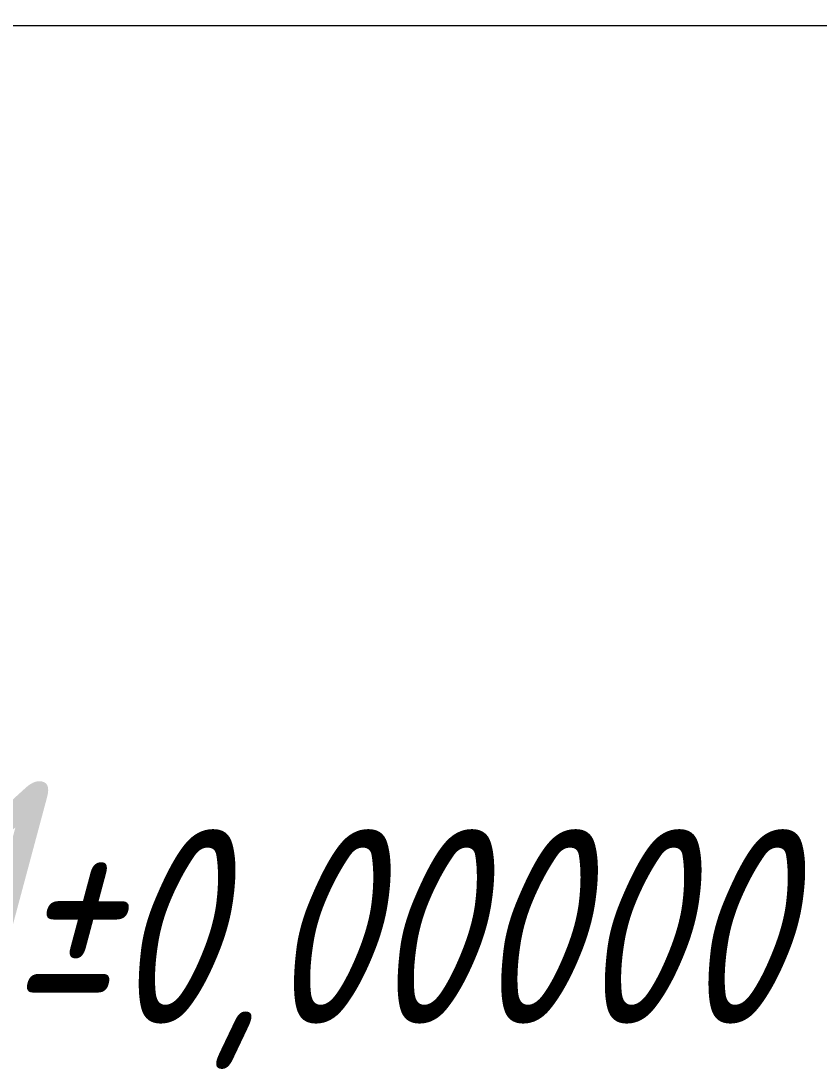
# Model space of a CAD drawing. Header units: millimetres. Extents: x 0 to 210, y 0 to 297.
# Drawn here: x 105.02 to 118.77, y 192.24 to 210.23 of the extents above; entities that cross this region are included whole.
import ezdxf

# ---------------------------------------------------------------- set-up
doc = ezdxf.new("R2010")
doc.units = ezdxf.units.MM
doc.linetypes.add('K5LT32772', pattern=[0])
doc.linetypes.add('K5LT_THIN', pattern=[0])
doc.styles.add('KDIMTEXTSTYLE', font='GOST_AU.SHX', dxfattribs={"width": 0.96, "oblique": 15, "height": 5})
doc.dimstyles.new('KDIMSTYLE (1.00)', dxfattribs={"dimtxt": 5, "dimasz": 1, "dimexe": 2, "dimexo": 0, "dimgap": 1, "dimtad": 1, "dimtxsty": 'KDIMTEXTSTYLE', "dimsah": 1, "dimcen": 0, "dimdle": 1, "dimadec": 0, "dimazin": 0, "dimtfac": 0.667, "dimtmove": 0, "dimatfit": 3, "dimfxl": 1, "dimtvp": 1, "dimtolj": 1, "dimtzin": 0, "dimarcsym": 0})

# ---------------------------------------------------------------- blocks, each defined once
blk = doc.blocks.new('KDIMARROW_01')
blk.add_hatch(color=0).paths.add_polyline_path([(0, 0), (-5, 0.658262491226197), (-4.5, 5.51091059616309e-16), (-5, -0.6582624912261956)])
at = {"color": 0, "linetype": 'K5LT_THIN', "lineweight": 18}
for p, q in [((-4.5, 5.51091059616309e-16), (-5, 0.658262491226197)), ((-5, 0.658262491226197), (0, 0)), ((0, 0), (-5, -0.6582624912261956)), ((-5, -0.6582624912261956), (-4.5, 5.51091059616309e-16)), ((0, 0), (-1, 0))]:
    blk.add_line(p, q, dxfattribs=at)

msp = doc.modelspace()

# ---------------------------------------------------------------- linework, layer by layer
at = {"color": 4, "linetype": 'K5LT32772', "lineweight": 18, "true_color": 0x00ffff}
msp.add_lwpolyline([(78.56485772427519, 210.148127499372), (139.5649897242752, 210.148127499372), (139.5649897242752, 230.148087499372)], dxfattribs=at)

# ---------------------------------------------------------------- dimensions: what is measured, and where the dimension line sits
at = {"color": 7}
msp.add_linear_dim(base=(78.56485772427413, 194.2377247099479), p1=(139.5649897242752, 210.148127499372), p2=(78.56485772427413, 210.148127499372), location=(109.0649237242746, 194.2377247099479), dimstyle='KDIMSTYLE (1.00)', override={"dimexo": 0, "dimpost": '\\H5.0;\\W0.965;\\Q15;<>', "dimblk1": 'KDIMARROW_01', "dimblk2": 'KDIMARROW_01', "dimse1": 0, "dimse2": 0, "dimclrt": 7, "dimtol": 1, "dimtp": 0, "dimtm": 0, "dimtdec": 5, "dimtolj": 1}, dxfattribs=at).render()

doc.saveas('drawing.dxf')
